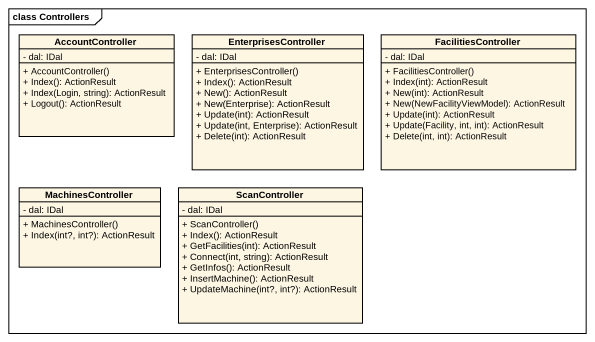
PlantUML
@startuml
mainframe class Controllers
hide circle
hide empty members
skinparam classAttributeIconSize 0
class AccountController {
  - dal: IDal
  + AccountController()
  + Index(): ActionResult
  + Index(Login, string): ActionResult
  + Logout(): ActionResult
}
class EnterprisesController {
  - dal: IDal
  + EnterprisesController()
  + Index(): ActionResult
  + New(): ActionResult
  + New(Enterprise): ActionResult
  + Update(int): ActionResult
  + Update(int, Enterprise): ActionResult
  + Delete(int): ActionResult
}
class FacilitiesController {
  - dal: IDal
  + FacilitiesController()
  + Index(int): ActionResult
  + New(int): ActionResult
  + New(NewFacilityViewModel): ActionResult
  + Update(int): ActionResult
  + Update(Facility, int, int): ActionResult
  + Delete(int, int): ActionResult
}
class MachinesController {
  - dal: IDal
  + MachinesController()
  + Index(int?, int?): ActionResult
}
class ScanController {
  - dal: IDal
  + ScanController()
  + Index(): ActionResult
  + GetFacilities(int): ActionResult
  + Connect(int, string): ActionResult
  + GetInfos(): ActionResult
  + InsertMachine(): ActionResult
  + UpdateMachine(int?, int?): ActionResult
}
@enduml
